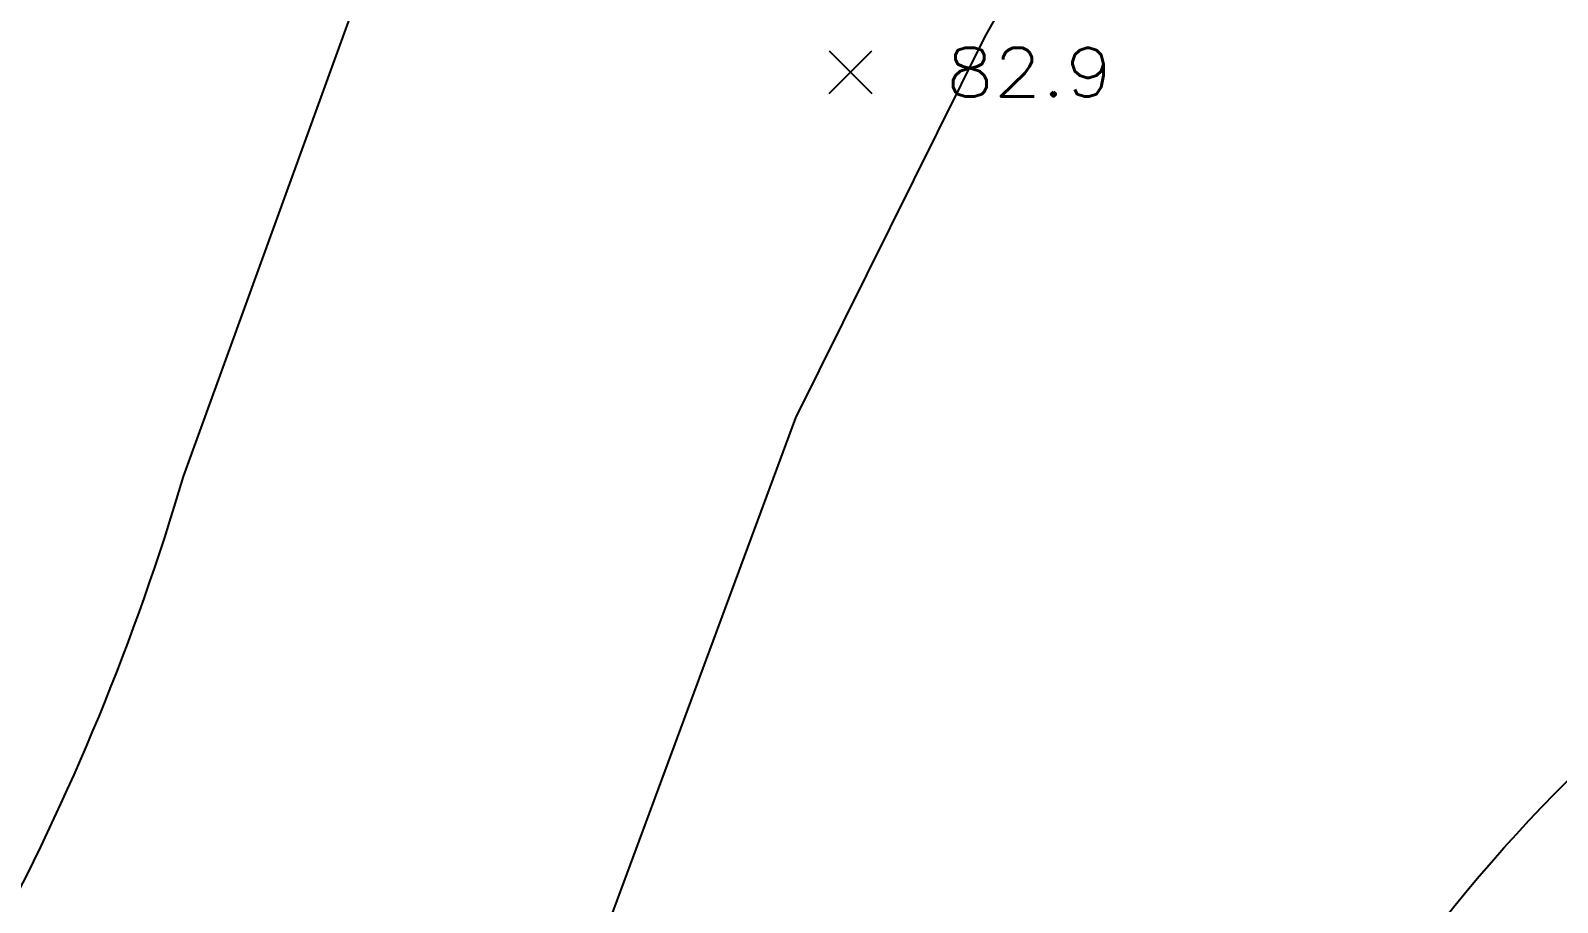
# Model space of a CAD drawing. Header units: feet. Extents: x 1023941 to 1026768, y 90264 to 94497.
# Drawn here: x 1026059.4 to 1026135.1, y 91285.4 to 91328.7 of the extents above; entities that cross this region are included whole.
import ezdxf
from ezdxf.enums import TextEntityAlignment as Align

# ---------------------------------------------------------------- set-up
doc = ezdxf.new("R2010")
doc.units = ezdxf.units.FT
doc.header["$MEASUREMENT"] = 0
doc.layers.add('CF-INTERMED', color=9, linetype='Continuous')
doc.layers.add('SPOTELEV', color=9, linetype='Continuous')
doc.styles.add('60', font='simplex.shx', dxfattribs={"width": 1.15, "height": 2.4})

# ---------------------------------------------------------------- blocks, each defined once
blk = doc.blocks.new('SPOT')
for p, q in [((-0.5, -0.5), (0.5, 0.5)), ((-0.5, 0.5), (0.5, -0.5))]:
    blk.add_line(p, q)

msp = doc.modelspace()

# ---------------------------------------------------------------- linework, layer by layer
at = {"layer": 'CF-INTERMED', "flags": 128}
for points, elevation in [([(1026036.73, 91241.35, -0.02250255), (1026074.62, 91256.75, 0.21080786), (1026079.94153, 91262.49587), (1026097.32, 91309.45), (1026106.69, 91328.33, -0.0222641), (1026121.31, 91351.88, 0.04639398)], 83), ([(1026043.46616, 91240.0513, -0.04410636), (1026074.11014, 91252.63962), (1026111.81692, 91265.56452), (1026119.64, 91268.78, -0.09355748), (1026136.93449, 91292.82047, 0.19777399), (1026148.19, 91314.49), (1026152.72, 91340.22, -0.18742049)], 84), ([(1026057.4, 91283.28, 0.05219919), (1026066.98, 91306.54), (1026077.52, 91335.61, -0.105276)], 82)]:
    msp.add_lwpolyline(points, format="xyb", dxfattribs=dict(at, elevation=elevation))

# ---------------------------------------------------------------- block references
at = {"layer": 'SPOTELEV', "xscale": 2.099999999976717, "yscale": 2.100000000005821, "zscale": 2.1}
msp.add_blockref('SPOT', (1026100.03, 91326.59), dxfattribs=at)

# ---------------------------------------------------------------- texts
at = {"layer": 'SPOTELEV', "style": '60', "width": 1.15}
msp.add_text('82.9', height=2.4, dxfattribs=at).set_placement((1026108.9, 91326.59), align=Align.MIDDLE_CENTER)

doc.saveas('drawing.dxf')
